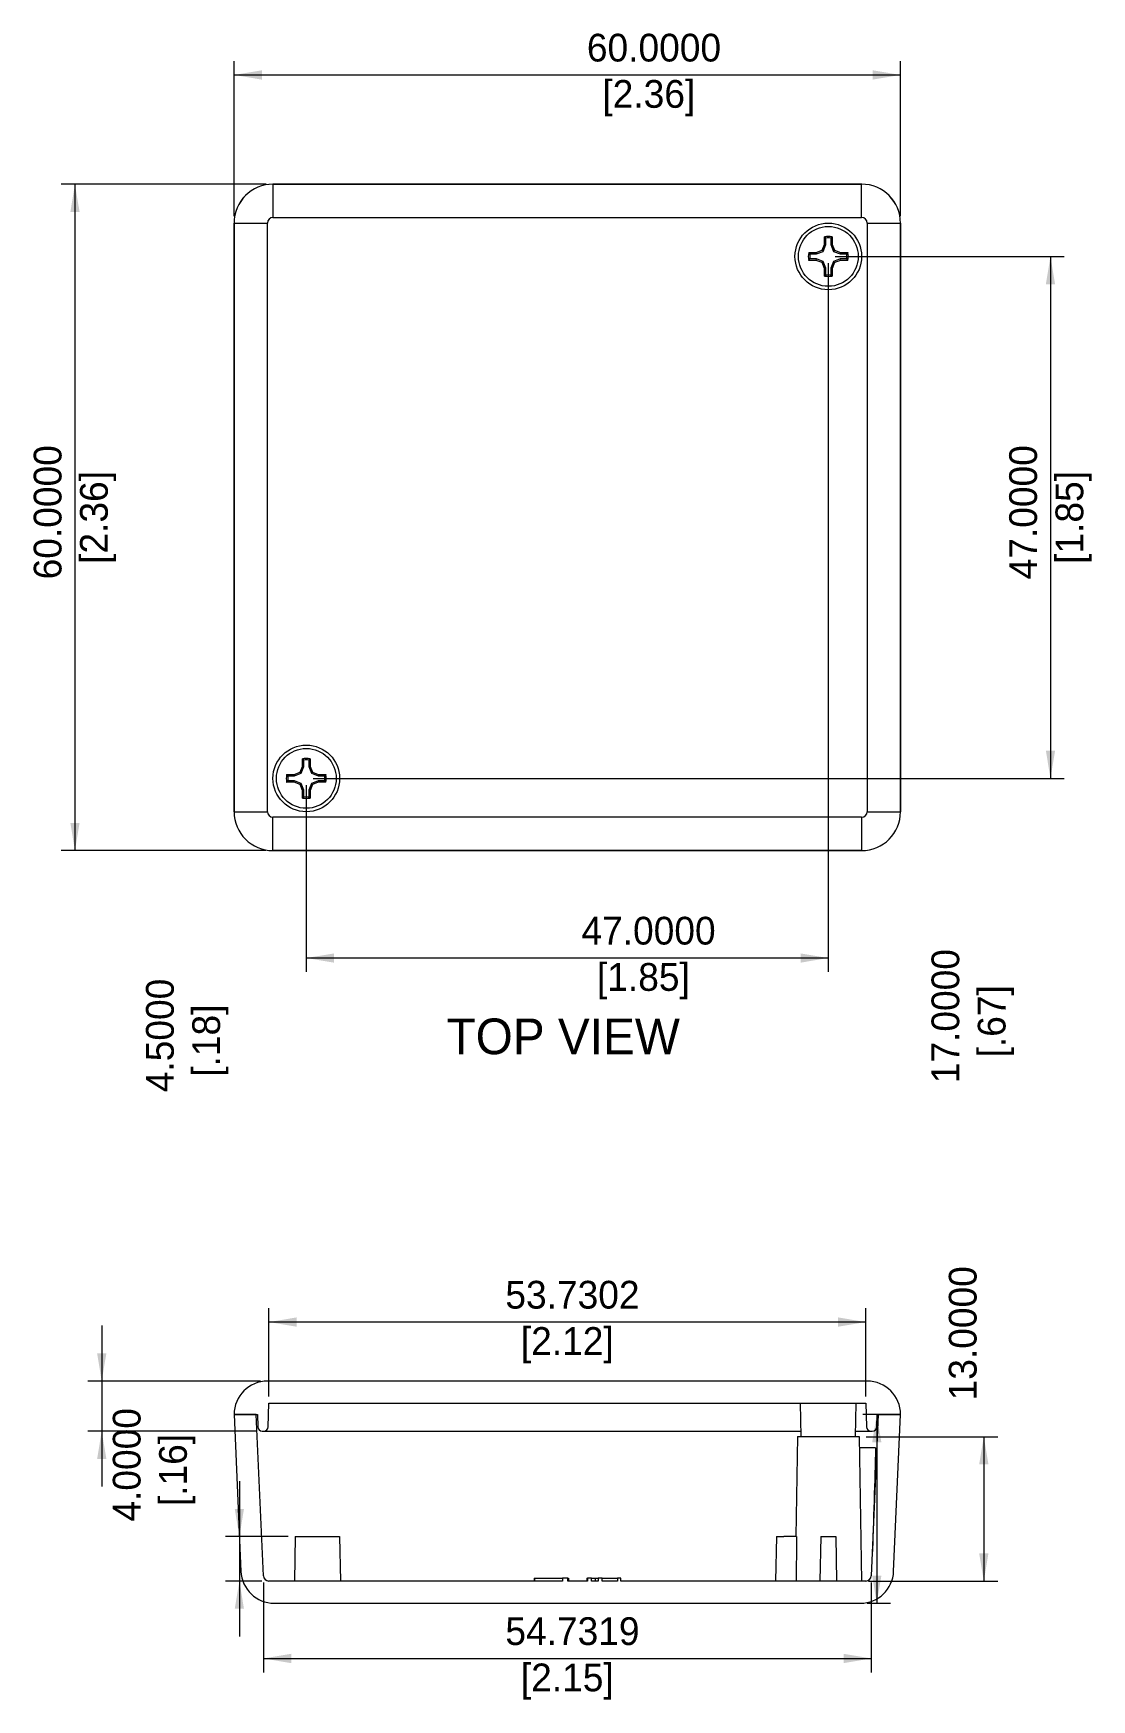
# Model space of a CAD drawing. Header units: millimetres. Extents: x 17 to 380, y -9 to 294.
# Drawn here: x 36.4 to 131.7, y 142.4 to 292.4 of the extents above; entities that cross this region are included whole.
import ezdxf

# ---------------------------------------------------------------- set-up
doc = ezdxf.new("R2010")
doc.units = ezdxf.units.MM
doc.layers.get('0').update_dxf_attribs({"linetype": 'CONTINUOUS', "lineweight": 25})
for name, color, linetype, lineweight in [('Dimension (ANSI)', 7, 'CONTINUOUS', 9), ('Symbol (ANSI)', 7, 'CONTINUOUS', 9), ('Visible (ANSI)', 7, 'CONTINUOUS', 9), ('Visible Narrow (ANSI)', 7, 'CONTINUOUS', 9)]:
    doc.layers.add(name, color=color, linetype=linetype, lineweight=lineweight)
doc.styles.add('Label Text (ANSI)', font='Label Text (ANSI)')
doc.dimstyles.get("Standard").update_dxf_attribs({"dimtxt": 2.5, "dimasz": 2.5, "dimexe": 1.25, "dimexo": 0.625, "dimtad": 0, "dimtoh": 1, "dimdec": 4, "dimzin": 1, "dimdsep": 46, "dimtxsty": 'Standard', "dimcen": 0.09, "dimadec": 0, "dimazin": 0, "dimtfac": 1, "dimtdec": 4, "dimtofl": 0, "dimtmove": 0, "dimatfit": 3, "dimfxl": 1, "dimtolj": 1, "dimtzin": 0, "dimarcsym": 0})

# ---------------------------------------------------------------- blocks, each defined once
blk = doc.blocks.new('*D4')
at = {"layer": 'Dimension (ANSI)', "color": 0, "linetype": 'ByBlock', "lineweight": 0}
for p, q in [((57.64, 169.7), (57.64, 177.64)), ((111.37, 169.7), (111.37, 177.64)), ((111.37, 176.39), (57.64, 176.39))]:
    blk.add_line(p, q, dxfattribs=at)
for points in [[(57.64, 176.39), (60.14, 176.81), (60.14, 175.97)], [(111.37, 176.39), (108.87, 175.97), (108.87, 176.81)]]:
    blk.add_solid(points, dxfattribs=at)
at = {"layer": 'Dimension (ANSI)', "color": 0, "linetype": 'CONTINUOUS', "lineweight": -2, "insert": (84.5, 176.39), "char_height": 2.5, "width": 38.1944, "attachment_point": 5}
blk.add_mtext(' 53.7302\\X[2.12]', dxfattribs=at)
blk = doc.blocks.new('*D5')
at = {"layer": 'Dimension (ANSI)', "color": 0, "linetype": 'ByBlock', "lineweight": 0}
for p, q in [((54.5, 275.97), (54.5, 289.93)), ((114.5, 275.97), (114.5, 289.93)), ((54.5, 288.68), (114.5, 288.68))]:
    blk.add_line(p, q, dxfattribs=at)
for points in [[(54.5, 288.68), (57, 289.1), (57, 288.26)], [(114.5, 288.68), (112, 288.26), (112, 289.1)]]:
    blk.add_solid(points, dxfattribs=at)
at = {"layer": 'Dimension (ANSI)', "color": 0, "linetype": 'CONTINUOUS', "lineweight": -2, "insert": (91.84, 288.68), "char_height": 2.5, "width": 38.1944, "attachment_point": 5}
blk.add_mtext(' 60.0000\\X[2.36]', dxfattribs=at)
blk = doc.blocks.new('*D9')
at = {"layer": 'Dimension (ANSI)', "color": 0, "linetype": 'ByBlock', "lineweight": 0}
for p, q in [((108.63, 272.34), (129.25, 272.34)), ((128, 272.34), (128, 225.34)), ((61.63, 225.34), (129.25, 225.34))]:
    blk.add_line(p, q, dxfattribs=at)
for points in [[(128, 272.34), (128.42, 269.84), (127.59, 269.84)], [(128, 225.34), (127.59, 227.84), (128.42, 227.84)]]:
    blk.add_solid(points, dxfattribs=at)
at = {"layer": 'Dimension (ANSI)', "color": 0, "linetype": 'CONTINUOUS', "lineweight": -2, "insert": (128, 248.84), "char_height": 2.5, "width": 38.1944, "attachment_point": 5, "rotation": 90}
blk.add_mtext(' 47.0000\\X[1.85]', dxfattribs=at)
blk = doc.blocks.new('*D12')
at = {"layer": 'Dimension (ANSI)', "color": 0, "linetype": 'ByBlock', "lineweight": 0}
for p, q in [((54.98, 162.07), (54.98, 148.07)), ((59.38, 157.07), (53.73, 157.07)), ((57.01, 153.07), (53.73, 153.07))]:
    blk.add_line(p, q, dxfattribs=at)
for points in [[(54.98, 157.07), (54.56, 159.57), (55.39, 159.57)], [(54.98, 153.07), (55.39, 150.57), (54.56, 150.57)]]:
    blk.add_solid(points, dxfattribs=at)
at = {"layer": 'Dimension (ANSI)', "color": 0, "linetype": 'CONTINUOUS', "lineweight": -2, "insert": (47.29, 163.07), "char_height": 2.5, "width": 32.7778, "attachment_point": 5, "rotation": 90}
blk.add_mtext(' 4.0000\\X[.16]', dxfattribs=at)
blk = doc.blocks.new('*D14')
at = {"layer": 'Dimension (ANSI)', "color": 0, "linetype": 'ByBlock', "lineweight": 0}
for p, q in [((57.14, 152.93), (57.14, 144.85)), ((111.87, 152.93), (111.87, 144.85)), ((57.14, 146.1), (111.87, 146.1))]:
    blk.add_line(p, q, dxfattribs=at)
for points in [[(57.14, 146.1), (59.64, 146.52), (59.64, 145.68)], [(111.87, 146.1), (109.37, 145.68), (109.37, 146.52)]]:
    blk.add_solid(points, dxfattribs=at)
at = {"layer": 'Dimension (ANSI)', "color": 0, "linetype": 'CONTINUOUS', "lineweight": -2, "insert": (84.5, 146.1), "char_height": 2.5, "width": 38.1944, "attachment_point": 5}
blk.add_mtext(' 54.7319\\X[2.15]', dxfattribs=at)
blk = doc.blocks.new('*D21')
at = {"layer": 'Dimension (ANSI)', "color": 0, "linetype": 'ByBlock', "lineweight": 0}
for p, q in [((113.88, 168.07), (111.11, 168.07)), ((112.36, 168.07), (112.36, 151.07)), ((111.51, 151.07), (113.61, 151.07))]:
    blk.add_line(p, q, dxfattribs=at)
for points in [[(112.36, 168.07), (112.78, 165.57), (111.95, 165.57)], [(112.36, 151.07), (111.95, 153.57), (112.78, 153.57)]]:
    blk.add_solid(points, dxfattribs=at)
at = {"layer": 'Dimension (ANSI)', "color": 0, "linetype": 'CONTINUOUS', "lineweight": -2, "insert": (121, 203.47), "char_height": 2.5, "width": 35.4861, "attachment_point": 5, "rotation": 90}
blk.add_mtext(' 17.0000\\X[.67]', dxfattribs=at)
blk = doc.blocks.new('*D22')
at = {"layer": 'Dimension (ANSI)', "color": 0, "linetype": 'ByBlock', "lineweight": 0}
for p, q in [((42.58, 176.07), (42.58, 161.57)), ((56.88, 171.07), (41.33, 171.07)), ((56.54, 166.57), (41.33, 166.57))]:
    blk.add_line(p, q, dxfattribs=at)
for points in [[(42.58, 171.07), (42.17, 173.57), (43, 173.57)], [(42.58, 166.57), (43, 164.07), (42.17, 164.07)]]:
    blk.add_solid(points, dxfattribs=at)
at = {"layer": 'Dimension (ANSI)', "color": 0, "linetype": 'CONTINUOUS', "lineweight": -2, "insert": (50.28, 201.73), "char_height": 2.5, "width": 32.7778, "attachment_point": 5, "rotation": 90}
blk.add_mtext(' 4.5000\\X[.18]', dxfattribs=at)
blk = doc.blocks.new('*D27')
at = {"layer": 'Dimension (ANSI)', "color": 0, "linetype": 'ByBlock', "lineweight": 0}
for p, q in [((57.38, 278.84), (38.92, 278.84)), ((40.17, 278.84), (40.17, 218.84)), ((57.37, 218.84), (38.92, 218.84))]:
    blk.add_line(p, q, dxfattribs=at)
for points in [[(40.17, 278.84), (40.59, 276.34), (39.76, 276.34)], [(40.17, 218.84), (39.76, 221.34), (40.59, 221.34)]]:
    blk.add_solid(points, dxfattribs=at)
at = {"layer": 'Dimension (ANSI)', "color": 0, "linetype": 'CONTINUOUS', "lineweight": -2, "insert": (40.17, 248.84), "char_height": 2.5, "width": 38.1944, "attachment_point": 5, "rotation": 90}
blk.add_mtext(' 60.0000\\X[2.36]', dxfattribs=at)
blk = doc.blocks.new('*D28')
at = {"layer": 'Dimension (ANSI)', "color": 0, "linetype": 'ByBlock', "lineweight": 0}
for p, q in [((108, 271.72), (108, 207.92)), ((61, 224.72), (61, 207.92)), ((108, 209.17), (61, 209.17))]:
    blk.add_line(p, q, dxfattribs=at)
for points in [[(61, 209.17), (63.5, 209.58), (63.5, 208.75)], [(108, 209.17), (105.5, 208.75), (105.5, 209.58)]]:
    blk.add_solid(points, dxfattribs=at)
at = {"layer": 'Dimension (ANSI)', "color": 0, "linetype": 'CONTINUOUS', "lineweight": -2, "insert": (91.35, 209.17), "char_height": 2.5, "width": 38.1944, "attachment_point": 5}
blk.add_mtext(' 47.0000\\X[1.85]', dxfattribs=at)
blk = doc.blocks.new('*D41')
at = {"color": 0, "linetype": 'ByBlock', "lineweight": 0}
for p, q in [((111.4, 166.07), (123.25, 166.07)), ((122, 166.07), (122, 153.07)), ((111.63, 153.07), (123.25, 153.07))]:
    blk.add_line(p, q, dxfattribs=at)
for points in [[(122, 166.07), (122.42, 163.57), (121.58, 163.57)], [(122, 153.07), (121.58, 155.57), (122.42, 155.57)]]:
    blk.add_solid(points, dxfattribs=at)
at = {"color": 0, "linetype": 'CONTINUOUS', "lineweight": -2, "insert": (120.12, 175.38), "char_height": 2.5, "width": 17.3611, "attachment_point": 5, "rotation": 90}
blk.add_mtext('13.0000', dxfattribs=at)

msp = doc.modelspace()

# ---------------------------------------------------------------- linework, layer by layer
at = {"layer": 'Visible (ANSI)'}
for p, q in [((57.99803, 278.84394), (111.00469, 278.84394)), ((111.00136, 278.84394), (58.00136, 278.84394)), ((54.50136, 222.34061), (54.50136, 275.34727)), ((54.50136, 275.34394), (54.50136, 222.34394)), ((114.50136, 275.34727), (114.50136, 222.34061)), ((114.50136, 222.34394), (114.50136, 275.34394)), ((107.44256, 272.90274), (107.64576, 273.42614)), ((107.54638, 272.79892), (107.78012, 273.40097)), ((107.64576, 273.42614), (107.64576, 274.11194)), ((107.64576, 273.42614), (107.78012, 273.40097)), ((107.78012, 273.40097), (107.78012, 273.99825)), ((108.2226, 273.99825), (108.2226, 273.40097)), ((108.35696, 273.42614), (108.2226, 273.40097)), ((108.2226, 273.40097), (108.45633, 272.79892)), ((108.35696, 274.11194), (108.35696, 273.42614)), ((108.35696, 273.42614), (108.56016, 272.90274)), ((106.23336, 272.69954), (106.91916, 272.69954)), ((106.91916, 271.98834), (106.23336, 271.98834)), ((106.34705, 272.56518), (106.94433, 272.56518)), ((106.94433, 272.1227), (106.34705, 272.1227)), ((106.91916, 272.69954), (107.44256, 272.90274)), ((106.91916, 272.69954), (106.94433, 272.56518)), ((106.91916, 271.98834), (106.94433, 272.1227)), ((107.44256, 271.78514), (106.91916, 271.98834)), ((106.94433, 272.56518), (107.54638, 272.79892)), ((107.54638, 271.88897), (106.94433, 272.1227)), ((107.44256, 272.90274), (107.54638, 272.79892)), ((107.44256, 271.78514), (107.54638, 271.88897)), ((107.64576, 271.26175), (107.44256, 271.78514)), ((107.78012, 271.28692), (107.54638, 271.88897)), ((108.45633, 271.88897), (108.2226, 271.28692)), ((108.56016, 271.78514), (108.35696, 271.26175)), ((108.56016, 272.90274), (108.45633, 272.79892)), ((108.45633, 272.79892), (109.05838, 272.56518)), ((109.05838, 272.1227), (108.45633, 271.88897)), ((108.56016, 271.78514), (108.45633, 271.88897)), ((108.56016, 272.90274), (109.08355, 272.69954)), ((109.08355, 271.98834), (108.56016, 271.78514)), ((109.08355, 272.69954), (109.05838, 272.56518)), ((109.05838, 272.56518), (109.65567, 272.56518)), ((109.65567, 272.1227), (109.05838, 272.1227)), ((109.08355, 271.98834), (109.05838, 272.1227)), ((109.08355, 272.69954), (109.76935, 272.69954)), ((109.76935, 271.98834), (109.08355, 271.98834)), ((107.64576, 271.26175), (107.78012, 271.28692)), ((107.64576, 270.57595), (107.64576, 271.26175)), ((107.78012, 270.68963), (107.78012, 271.28692)), ((108.2226, 271.28692), (108.2226, 270.68963)), ((108.35696, 271.26175), (108.2226, 271.28692)), ((108.35696, 271.26175), (108.35696, 270.57595)), ((60.64576, 226.42614), (60.64576, 227.11194)), ((60.78012, 226.40097), (60.78012, 226.99825)), ((61.2226, 226.99825), (61.2226, 226.40097)), ((61.35696, 227.11194), (61.35696, 226.42614)), ((59.23336, 225.69954), (59.91916, 225.69954)), ((59.34705, 225.56518), (59.94433, 225.56518)), ((59.94433, 225.1227), (59.34705, 225.1227)), ((59.91916, 225.69954), (60.44256, 225.90274)), ((59.91916, 225.69954), (59.94433, 225.56518)), ((59.91916, 224.98834), (59.94433, 225.1227)), ((59.94433, 225.56518), (60.54638, 225.79892)), ((60.54638, 224.88897), (59.94433, 225.1227)), ((60.44256, 225.90274), (60.64576, 226.42614)), ((60.44256, 225.90274), (60.54638, 225.79892)), ((60.54638, 225.79892), (60.78012, 226.40097)), ((60.64576, 226.42614), (60.78012, 226.40097)), ((61.35696, 226.42614), (61.2226, 226.40097)), ((61.2226, 226.40097), (61.45633, 225.79892)), ((61.35696, 226.42614), (61.56016, 225.90274)), ((61.56016, 225.90274), (61.45633, 225.79892)), ((61.45633, 225.79892), (62.05838, 225.56518)), ((62.05838, 225.1227), (61.45633, 224.88897)), ((61.56016, 225.90274), (62.08355, 225.69954)), ((62.08355, 225.69954), (62.05838, 225.56518)), ((62.05838, 225.56518), (62.65567, 225.56518)), ((62.08355, 224.98834), (62.05838, 225.1227)), ((62.65567, 225.1227), (62.05838, 225.1227)), ((62.08355, 225.69954), (62.76935, 225.69954)), ((59.91916, 224.98834), (59.23336, 224.98834)), ((60.44256, 224.78514), (59.91916, 224.98834)), ((60.44256, 224.78514), (60.54638, 224.88897)), ((60.64576, 224.26175), (60.44256, 224.78514)), ((60.78012, 224.28692), (60.54638, 224.88897)), ((60.64576, 224.26175), (60.78012, 224.28692)), ((60.64576, 223.57595), (60.64576, 224.26175)), ((60.78012, 223.68963), (60.78012, 224.28692)), ((61.45633, 224.88897), (61.2226, 224.28692)), ((61.35696, 224.26175), (61.2226, 224.28692)), ((61.2226, 224.28692), (61.2226, 223.68963)), ((61.56016, 224.78514), (61.35696, 224.26175)), ((61.35696, 224.26175), (61.35696, 223.57595)), ((61.56016, 224.78514), (61.45633, 224.88897)), ((62.08355, 224.98834), (61.56016, 224.78514)), ((62.76935, 224.98834), (62.08355, 224.98834)), ((111.00469, 218.84394), (57.99803, 218.84394)), ((58.00136, 218.84394), (111.00136, 218.84394)), ((111.50136, 171.07433), (57.50136, 171.07433)), ((54.50136, 168.07433), (56.60136, 168.07433)), ((54.50136, 168.07433), (55.11832, 153.94347)), ((56.50136, 168.07433), (54.50136, 168.07433)), ((57.13539, 153.55252), (56.50136, 168.07433)), ((56.60136, 168.07433), (56.64026, 166.96037)), ((57.56246, 166.96037), (57.63628, 169.07433)), ((57.63628, 169.07433), (111.36644, 169.07433)), ((105.55372, 166.07433), (105.50136, 169.07433)), ((110.44899, 166.07433), (110.50136, 169.07433)), ((111.36644, 169.07433), (111.44026, 166.96037)), ((112.50136, 168.07433), (111.86732, 153.55252)), ((112.36246, 166.96037), (112.40136, 168.07433)), ((112.40136, 168.07433), (114.50136, 168.07433)), ((114.50136, 168.07433), (112.50136, 168.07433)), ((113.88439, 153.94347), (114.50136, 168.07433)), ((57.04001, 166.57433), (57.1627, 166.57433)), ((57.1627, 166.57433), (58.00136, 166.57433)), ((58.00136, 166.57433), (105.545, 166.57433)), ((110.45772, 166.57433), (111.00136, 166.57433)), ((111.00136, 166.57433), (111.84001, 166.57433)), ((111.84001, 166.57433), (111.9627, 166.57433)), ((105.22827, 166.07433), (105.07118, 157.07433)), ((105.22827, 166.07433), (110.77444, 166.07433)), ((110.77444, 166.07433), (111.00136, 153.07433)), ((112.25713, 165.07433), (110.7919, 165.07433)), ((60.00136, 157.07433), (59.93154, 153.07433)), ((60.00136, 157.07433), (64.00136, 157.07433)), ((64.00136, 157.07433), (64.07118, 153.07433)), ((103.32118, 157.07433), (103.25136, 153.07433)), ((103.32118, 157.07433), (104.00136, 157.07433)), ((105.15122, 157.07433), (104.00136, 157.07433)), ((107.32118, 157.07433), (107.25136, 153.07433)), ((107.32118, 157.07433), (108.68154, 157.07433)), ((108.68154, 157.07433), (108.75136, 153.07433)), ((84.07238, 153.07433), (57.63492, 153.07433)), ((81.50632, 153.32433), (81.50632, 153.07433)), ((81.50632, 153.32433), (81.55891, 153.32433)), ((81.55891, 153.32433), (81.55891, 153.07433)), ((81.55891, 153.32433), (83.64657, 153.32433)), ((83.64657, 153.32433), (84.07238, 153.32433)), ((84.07238, 153.32433), (84.07238, 153.07433)), ((84.55891, 153.32433), (84.07238, 153.32433)), ((84.55891, 153.32433), (84.60922, 153.32433)), ((84.55891, 153.07433), (84.55891, 153.32433)), ((86.31889, 153.07433), (84.55891, 153.07433)), ((84.60922, 153.32433), (84.60922, 153.07433)), ((86.26859, 153.32433), (86.3189, 153.32433)), ((86.26859, 153.32433), (86.26859, 153.07433)), ((86.31889, 153.32433), (86.31889, 153.07433)), ((86.67103, 153.32433), (86.31889, 153.32433)), ((86.67103, 153.32433), (87.02087, 153.32433)), ((86.67103, 153.07433), (86.67103, 153.32433)), ((87.28954, 153.07433), (86.67103, 153.07433)), ((87.02087, 153.32433), (87.02087, 153.07433)), ((87.02087, 153.32433), (87.28954, 153.32433)), ((87.28954, 153.32433), (87.28954, 153.07433)), ((87.62667, 153.32433), (87.28954, 153.32433)), ((87.62667, 153.32433), (88.2945, 153.32433)), ((87.62667, 153.07433), (87.62667, 153.32433)), ((89.01277, 153.07433), (87.62667, 153.07433)), ((88.2945, 153.32433), (89.01277, 153.32433)), ((89.01277, 153.32433), (89.01277, 153.07433)), ((89.3225, 153.32433), (89.01277, 153.32433)), ((89.3225, 153.07433), (89.3225, 153.32433)), ((111.3678, 153.07433), (89.3225, 153.07433)), ((58.11547, 151.07433), (110.88725, 151.07433))]:
    msp.add_line(p, q, dxfattribs=at)
for centre, radius in [((108.00136, 272.34394), 3), ((108.00136, 272.34394), 2.6924), ((61.00136, 225.34394), 3), ((61.00136, 225.34394), 2.6924)]:
    msp.add_circle(centre, radius, dxfattribs=at)
for centre, radius, start, end in [((58.00136, 275.34394), 3.5, 90, 180), ((111.00136, 275.34394), 3.5, 0, 90), ((108.00136, 272.34394), 1.8034, 78.6277176, 101.3722824), ((108.00136, 272.34394), 1.66904, 82.3827598, 97.6172402), ((108.00136, 272.34394), 1.8034, 168.6277176, 191.3722824), ((108.00136, 272.34394), 1.66904, 172.3827598, 187.6172402), ((108.00136, 272.34394), 1.66904, 352.3827598, 7.6172402), ((108.00136, 272.34394), 1.8034, 348.6277176, 11.3722824), ((108.00136, 272.34394), 1.8034, 258.6277176, 281.3722824), ((108.00136, 272.34394), 1.66904, 262.3827598, 277.6172402), ((61.00136, 225.34394), 1.8034, 78.6277176, 101.3722824), ((61.00136, 225.34394), 1.66904, 82.3827598, 97.6172402), ((61.00136, 225.34394), 1.8034, 168.6277176, 191.3722824), ((61.00136, 225.34394), 1.66904, 172.3827598, 187.6172402), ((61.00136, 225.34394), 1.66904, 352.3827598, 7.6172402), ((61.00136, 225.34394), 1.8034, 348.6277176, 11.3722824), ((61.00136, 225.34394), 1.8034, 258.6277176, 281.3722824), ((61.00136, 225.34394), 1.66904, 262.3827598, 277.6172402), ((58.00136, 222.34394), 3.5, 180, 270), ((111.00136, 222.34394), 3.5, 270, 0), ((57.50136, 168.07433), 3, 90, 180), ((111.50136, 168.07433), 3, 0, 90), ((57.04001, 166.97433), 0.4, 182, 270), ((57.1627, 166.97433), 0.4, 270, 358), ((111.84001, 166.97433), 0.4, 182, 270), ((111.9627, 166.97433), 0.4, 270, 358), ((58.11547, 154.07433), 3, 182.5, 270), ((57.63492, 153.57433), 0.5, 182.5, 270), ((110.88725, 154.07433), 3, 270, 357.5), ((111.3678, 153.57433), 0.5, 270, 357.5)]:
    msp.add_arc(centre, radius, start, end, dxfattribs=at)
for centre, major_axis in [((58.00469, 275.34061), (-2.47959, 2.47959)), ((110.99802, 275.34061), (2.47959, 2.47959)), ((58.00469, 222.34728), (-2.47959, -2.47959)), ((110.99802, 222.34728), (2.47959, -2.47959))]:
    msp.add_ellipse(centre, major_axis=major_axis, ratio=0.998099156, start_param=5.49873847, end_param=7.067632145, dxfattribs=at)
for points, degree in [([(107.64576, 274.11194), (107.71517, 274.05509), (107.78012, 273.99825)], 2), ([(108.35696, 274.11194), (108.28755, 274.05509), (108.2226, 273.99825)], 2), ([(106.23336, 272.69954), (106.29021, 272.63013), (106.34705, 272.56518)], 2), ([(106.23336, 271.98834), (106.29021, 272.05775), (106.34705, 272.1227)], 2), ([(109.76935, 272.69954), (109.71251, 272.63013), (109.65567, 272.56518)], 2), ([(109.76935, 271.98834), (109.71251, 272.05775), (109.65567, 272.1227)], 2), ([(107.64576, 270.57595), (107.71517, 270.63279), (107.78012, 270.68963)], 2), ([(108.35696, 270.57595), (108.28755, 270.63279), (108.2226, 270.68963)], 2), ([(60.64576, 227.11194), (60.71517, 227.05509), (60.78012, 226.99825)], 2), ([(61.35696, 227.11194), (61.28755, 227.05509), (61.2226, 226.99825)], 2), ([(59.23336, 225.69954), (59.29021, 225.63013), (59.34705, 225.56518)], 2), ([(59.23336, 224.98834), (59.29021, 225.05775), (59.34705, 225.1227)], 2), ([(62.76935, 225.69954), (62.71251, 225.63013), (62.65567, 225.56518)], 2), ([(62.76935, 224.98834), (62.71251, 225.05775), (62.65567, 225.1227)], 2), ([(60.64576, 223.57595), (60.71517, 223.63279), (60.78012, 223.68963)], 2), ([(61.35696, 223.57595), (61.28755, 223.63279), (61.2226, 223.68963)], 2), ([(112.25713, 165.07433), (112.18508, 162.27188), (112.07368, 158.27898), (111.94966, 155.43839)], 3), ([(105.15122, 157.07433), (105.12392, 155.0933), (105.09662, 153.07433)], 2)]:
    msp.add_open_spline(points, degree=degree, dxfattribs=at)
at = {"layer": 'Visible Narrow (ANSI)'}
for p, q in [((58.00136, 278.84394), (58.00136, 275.84394)), ((111.00136, 275.84394), (111.00136, 278.84394)), ((54.50136, 275.34394), (57.50136, 275.34394)), ((57.50136, 222.34394), (57.50136, 275.34394)), ((58.00136, 275.84394), (111.00136, 275.84394)), ((111.50136, 275.34394), (111.50136, 222.34394)), ((111.50136, 275.34394), (114.50136, 275.34394)), ((54.50136, 222.34394), (57.50136, 222.34394)), ((111.50136, 222.34394), (114.50136, 222.34394)), ((111.00136, 221.84394), (58.00136, 221.84394)), ((58.00136, 218.84394), (58.00136, 221.84394)), ((111.00136, 221.84394), (111.00136, 218.84394))]:
    msp.add_line(p, q, dxfattribs=at)
for centre, start, end in [((58.00136, 275.34394), 90, 180), ((111.00136, 275.34394), 0, 90), ((58.00136, 222.34394), 180, 270), ((111.00136, 222.34394), 270, 0)]:
    msp.add_arc(centre, 0.5, start, end, dxfattribs=at)

# ---------------------------------------------------------------- texts
at = {"layer": 'Symbol (ANSI)', "insert": (73.62493, 200.46184), "char_height": 3.214286, "width": 26.1607136, "attachment_point": 7, "style": 'Label Text (ANSI)'}
msp.add_mtext('TOP VIEW', dxfattribs=at)

# ---------------------------------------------------------------- dimensions: what is measured, and where the dimension line sits
dim = msp.add_linear_dim(base=(122, 153.07433), p1=(110.77444, 166.07433), p2=(111.00136, 153.07433), angle=90, dimstyle='Standard')
dim.commit()
dim.dimension.update_dxf_attribs({"geometry": '*D41', "text_midpoint": (120.125, 159.57433)})
at = {"layer": 'Dimension (ANSI)'}
for base, p1, p2, angle, text, picture, middle in [((114.50136, 288.68061), (54.50136, 275.34394), (114.50136, 275.34727), 180, ' <>\\X[2.36]', '*D5', (91.83819, 288.68061)), ((40.17271, 218.84394), (58.00136, 278.84394), (57.99803, 218.84394), 90, ' <>\\X[2.36]', '*D27', (40.17271, 248.84394)), ((128.00136, 225.34394), (108.00136, 272.34394), (61.00136, 225.34394), 90, ' <>\\X[1.85]', '*D9', (128.00136, 248.84394)), ((61.00136, 209.16822), (108.00136, 272.34394), (61.00136, 225.34394), 180, ' <>\\X[1.85]', '*D28', (91.34706, 209.16822)), ((112.36453, 151.07433), (114.50136, 168.07433), (110.88725, 151.07433), 270, ' <>\\X[.67]', '*D21', (120.99969, 176.60623)), ((42.5847, 166.57433), (57.50136, 171.07433), (57.1627, 166.57433), 90, ' <>\\X[.18]', '*D22', (50.27642, 182.46338)), ((57.63628, 176.39059), (111.36644, 169.07433), (57.63628, 169.07433), 180, ' <>\\X[2.12]', '*D4', (84.50136, 176.39059)), ((54.9784, 153.07433), (60.00136, 157.07433), (57.63492, 153.07433), 90, ' <>\\X[.16]', '*D12', (47.28667, 144.05184)), ((111.86732, 146.10029), (57.13539, 153.55252), (111.86732, 153.55252), 180, ' <>\\X[2.15]', '*D14', (84.50136, 146.10029))]:
    dim = msp.add_linear_dim(base=base, p1=p1, p2=p2, angle=angle, text=text, dimstyle='Standard', dxfattribs=at)
    dim.commit()
    dim.dimension.update_dxf_attribs({"geometry": picture, "text_midpoint": middle})

doc.saveas('drawing.dxf')
